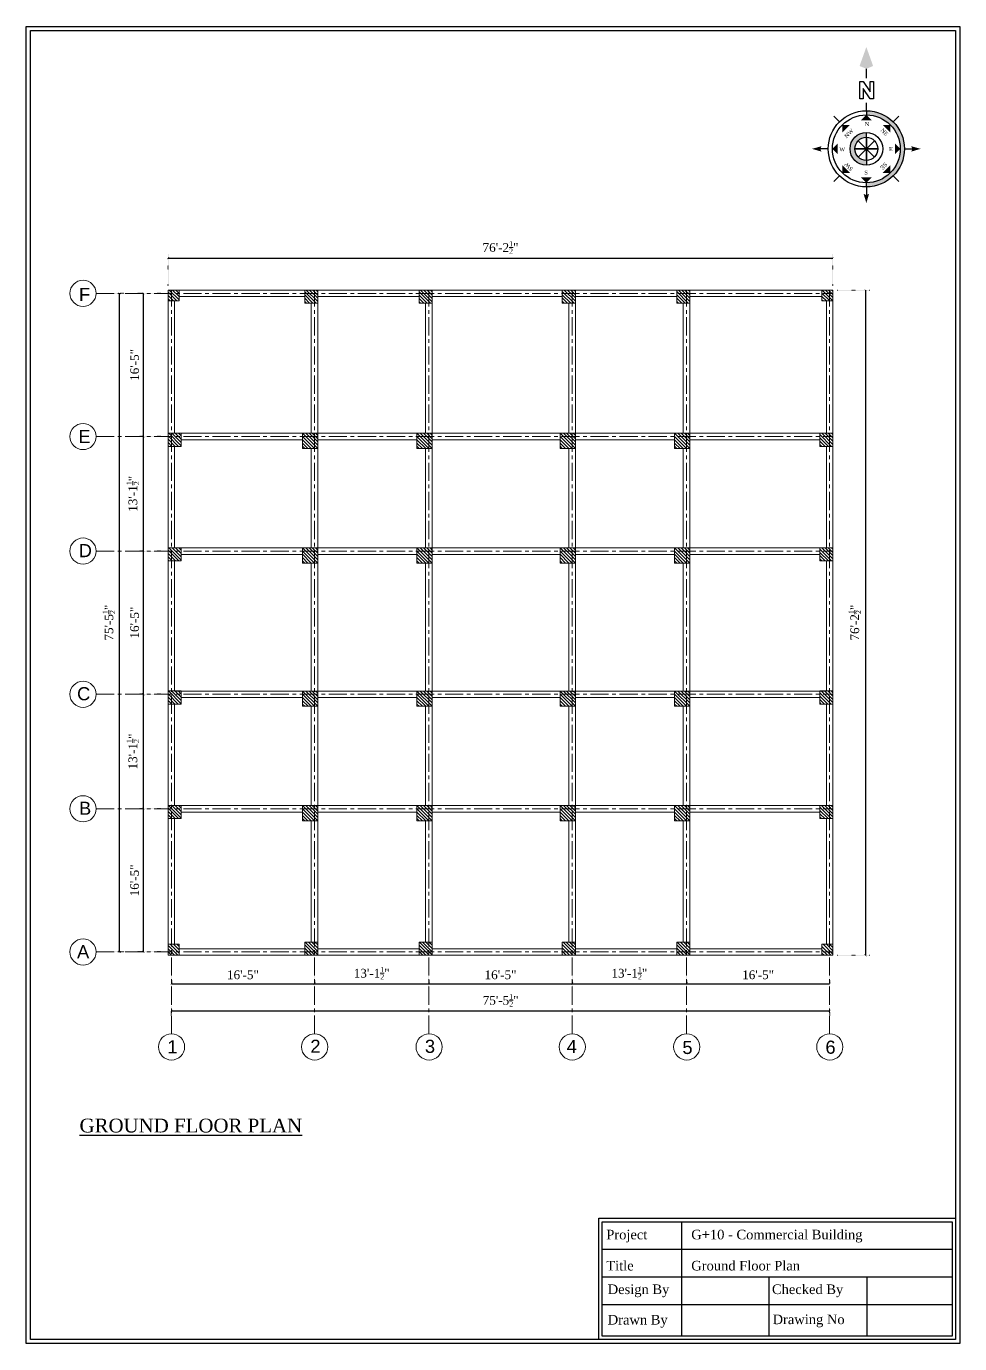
# Model space of a CAD drawing. Header units: feet. Extents: x 35006 to 48642, y 16494 to 18305.
# Drawn here: x 39662 to 40946, y 16494 to 18305 of the extents above; entities that cross this region are included whole.
import ezdxf
from ezdxf.enums import TextEntityAlignment as Align

# ---------------------------------------------------------------- set-up
doc = ezdxf.new("R2010")
doc.units = ezdxf.units.FT
doc.linetypes.add('CENTER', pattern=[2, 1.25, -0.25, 0.25, -0.25])
doc.linetypes.add('DOT2', pattern=[0.125, 0, -0.125])
for name, color, linetype in [('0_TEXT', 1, 'Continuous'), ('3', 3, 'Continuous'), ('DIM', 1, 'Continuous'), ('ST DIM', 11, 'Continuous'), ('ST TEX', 3, 'Continuous')]:
    doc.layers.add(name, color=color, linetype=linetype)
for name, color, linetype, lineweight in [('Column', 1, 'Continuous', 15), ('Hatch', 9, 'Continuous', 9), ('ST GRIDS', 6, 'CENTER', 9), ('Wall', 3, 'Continuous', 13)]:
    doc.layers.add(name, color=color, linetype=linetype, lineweight=lineweight)
doc.styles.add('RomanS', font='times.ttf')
doc.styles.get("Standard").update_dxf_attribs({"font": 'arial.ttf'})
doc.dimstyles.new('1-1', dxfattribs={"dimtxt": 9, "dimasz": 5, "dimexe": 6, "dimexo": 6, "dimgap": 3, "dimtad": 1, "dimdec": 1, "dimzin": 0, "dimdsep": 46, "dimlunit": 4, "dimtxsty": 'RomanS', "dimblk": 'ARCHTICK', "dimcen": 0.09, "dimclrd": 256, "dimclre": 256, "dimclrt": 3, "dimadec": 0, "dimazin": 0, "dimtfac": 0.6, "dimtdec": 1, "dimtix": 1, "dimtofl": 0, "dimtmove": 1, "dimatfit": 0, "dimfxl": 1, "dimtolj": 1, "dimtzin": 0, "dimarcsym": 0})
pattern_1 = [(315, (40.4056, 0), (2.24506403, 2.24506403), [])]
pattern_2 = [(315, (31.4056, 9), (2.24506403, 2.24506403), [])]
pattern_3 = [(315, (31.4056, 0), (2.24506403, 2.24506403), [])]

# ---------------------------------------------------------------- blocks, each defined once
blk = doc.blocks.new('_ArchTick')
at = {"color": 0, "const_width": 0.15}
blk.add_lwpolyline([(-0.5, -0.5), (0.5, 0.5)], dxfattribs=at)
blk = doc.blocks.new('*D1')
at = {"layer": 'Defpoints', "color": 0, "ltscale": 10, "transparency": 16777216}
for p in [(39823.2, 17938.2), (39862.4, 17938.2), (39862.4, 17741.4)]:
    blk.add_point(p, dxfattribs=at)
at = {"layer": 'ST DIM', "linetype": 'DOT2', "lineweight": -2, "ltscale": 10, "transparency": 16777216}
for p, q in [((39856.4, 17938.2), (39817.2, 17938.2)), ((39856.4, 17741.4), (39817.2, 17741.4))]:
    blk.add_line(p, q, dxfattribs=at)
at = {"layer": 'ST DIM', "lineweight": -2, "ltscale": 10, "transparency": 16777216}
blk.add_line((39823.2, 17741.4), (39823.2, 17938.2), dxfattribs=at)
at = {"layer": 'ST DIM', "lineweight": -2, "ltscale": 10, "transparency": 16777216, "xscale": 3, "yscale": 3, "zscale": 3}
for p, rotation in [((39823.2, 17938.2), 90), ((39823.2, 17741.4), 270)]:
    blk.add_blockref('_ArchTick', p, dxfattribs=dict(at, rotation=rotation))
at = {"layer": 'ST DIM', "color": 3, "lineweight": 13, "ltscale": 10, "transparency": 16777216, "insert": (39811.1, 17839.8), "char_height": 12, "attachment_point": 5, "rotation": 90, "style": 'RomanS'}
blk.add_mtext('\\A1;16\'-5"', dxfattribs=at)
blk = doc.blocks.new('*D3')
at = {"layer": 'Defpoints', "color": 0, "ltscale": 10, "transparency": 16777216}
for p in [(39823.2, 17741.4), (39862.4, 17741.4), (39862.4, 17583.9)]:
    blk.add_point(p, dxfattribs=at)
at = {"layer": 'ST DIM', "linetype": 'DOT2', "lineweight": -2, "ltscale": 10, "transparency": 16777216}
for p, q in [((39856.4, 17741.4), (39817.2, 17741.4)), ((39856.4, 17583.9), (39817.2, 17583.9))]:
    blk.add_line(p, q, dxfattribs=at)
at = {"layer": 'ST DIM', "lineweight": -2, "ltscale": 10, "transparency": 16777216}
blk.add_line((39823.2, 17583.9), (39823.2, 17741.4), dxfattribs=at)
at = {"layer": 'ST DIM', "lineweight": -2, "ltscale": 10, "transparency": 16777216, "xscale": 3, "yscale": 3, "zscale": 3}
for p, rotation in [((39823.2, 17741.4), 90), ((39823.2, 17583.9), 270)]:
    blk.add_blockref('_ArchTick', p, dxfattribs=dict(at, rotation=rotation))
at = {"layer": 'ST DIM', "color": 3, "lineweight": 13, "ltscale": 10, "transparency": 16777216, "insert": (39808.7, 17662.6), "char_height": 12, "attachment_point": 5, "rotation": 90, "style": 'RomanS'}
blk.add_mtext('\\A1;13\'-1{\\H0.6x;\\S1/2;}"', dxfattribs=at)
blk = doc.blocks.new('*D4')
at = {"layer": 'Defpoints', "color": 0, "ltscale": 10, "transparency": 16777216}
for p in [(39823.2, 17583.9), (39862.4, 17583.9), (39862.4, 17387)]:
    blk.add_point(p, dxfattribs=at)
at = {"layer": 'ST DIM', "linetype": 'DOT2', "lineweight": -2, "ltscale": 10, "transparency": 16777216}
for p, q in [((39856.4, 17583.9), (39817.2, 17583.9)), ((39856.4, 17387), (39817.2, 17387))]:
    blk.add_line(p, q, dxfattribs=at)
at = {"layer": 'ST DIM', "lineweight": -2, "ltscale": 10, "transparency": 16777216}
blk.add_line((39823.2, 17387), (39823.2, 17583.9), dxfattribs=at)
at = {"layer": 'ST DIM', "lineweight": -2, "ltscale": 10, "transparency": 16777216, "xscale": 3, "yscale": 3, "zscale": 3}
for p, rotation in [((39823.2, 17583.9), 90), ((39823.2, 17387), 270)]:
    blk.add_blockref('_ArchTick', p, dxfattribs=dict(at, rotation=rotation))
at = {"layer": 'ST DIM', "color": 3, "lineweight": 13, "ltscale": 10, "transparency": 16777216, "insert": (39811.1, 17485.5), "char_height": 12, "attachment_point": 5, "rotation": 90, "style": 'RomanS'}
blk.add_mtext('\\A1;16\'-5"', dxfattribs=at)
blk = doc.blocks.new('*D5')
at = {"layer": 'Defpoints', "color": 0, "ltscale": 10, "transparency": 16777216}
for p in [(39823.2, 17387), (39862.4, 17387), (39862.4, 17229.6)]:
    blk.add_point(p, dxfattribs=at)
at = {"layer": 'ST DIM', "linetype": 'DOT2', "lineweight": -2, "ltscale": 10, "transparency": 16777216}
for p, q in [((39856.4, 17387), (39817.2, 17387)), ((39856.4, 17229.6), (39817.2, 17229.6))]:
    blk.add_line(p, q, dxfattribs=at)
at = {"layer": 'ST DIM', "lineweight": -2, "ltscale": 10, "transparency": 16777216}
blk.add_line((39823.2, 17229.6), (39823.2, 17387), dxfattribs=at)
at = {"layer": 'ST DIM', "lineweight": -2, "ltscale": 10, "transparency": 16777216, "xscale": 3, "yscale": 3, "zscale": 3}
for p, rotation in [((39823.2, 17387), 90), ((39823.2, 17229.6), 270)]:
    blk.add_blockref('_ArchTick', p, dxfattribs=dict(at, rotation=rotation))
at = {"layer": 'ST DIM', "color": 3, "lineweight": 13, "ltscale": 10, "transparency": 16777216, "insert": (39808.7, 17308.3), "char_height": 12, "attachment_point": 5, "rotation": 90, "style": 'RomanS'}
blk.add_mtext('\\A1;13\'-1{\\H0.6x;\\S1/2;}"', dxfattribs=at)
blk = doc.blocks.new('*D6')
at = {"layer": 'Defpoints', "color": 0, "ltscale": 10, "transparency": 16777216}
for p in [(39823.2, 17229.6), (39862.4, 17229.6), (39862.4, 17032.8)]:
    blk.add_point(p, dxfattribs=at)
at = {"layer": 'ST DIM', "linetype": 'DOT2', "lineweight": -2, "ltscale": 10, "transparency": 16777216}
for p, q in [((39856.4, 17229.6), (39817.2, 17229.6)), ((39856.4, 17032.8), (39817.2, 17032.8))]:
    blk.add_line(p, q, dxfattribs=at)
at = {"layer": 'ST DIM', "lineweight": -2, "ltscale": 10, "transparency": 16777216}
blk.add_line((39823.2, 17032.8), (39823.2, 17229.6), dxfattribs=at)
at = {"layer": 'ST DIM', "lineweight": -2, "ltscale": 10, "transparency": 16777216, "xscale": 3, "yscale": 3, "zscale": 3}
for p, rotation in [((39823.2, 17229.6), 90), ((39823.2, 17032.8), 270)]:
    blk.add_blockref('_ArchTick', p, dxfattribs=dict(at, rotation=rotation))
at = {"layer": 'ST DIM', "color": 3, "lineweight": 13, "ltscale": 10, "transparency": 16777216, "insert": (39811.1, 17131.2), "char_height": 12, "attachment_point": 5, "rotation": 90, "style": 'RomanS'}
blk.add_mtext('\\A1;16\'-5"', dxfattribs=at)
blk = doc.blocks.new('*D7')
at = {"layer": 'Defpoints', "color": 0, "ltscale": 10, "transparency": 16777216}
for p in [(39861.7, 17018.7), (40058.5, 17018.7), (40058.5, 16989.2)]:
    blk.add_point(p, dxfattribs=at)
at = {"layer": 'ST DIM', "linetype": 'DOT2', "lineweight": -2, "ltscale": 10, "transparency": 16777216}
for p, q in [((39861.7, 17012.7), (39861.7, 16983.2)), ((40058.5, 17012.7), (40058.5, 16983.2))]:
    blk.add_line(p, q, dxfattribs=at)
at = {"layer": 'ST DIM', "lineweight": -2, "ltscale": 10, "transparency": 16777216}
blk.add_line((39861.7, 16989.2), (40058.5, 16989.2), dxfattribs=at)
at = {"layer": 'ST DIM', "lineweight": -2, "ltscale": 10, "transparency": 16777216, "xscale": 3, "yscale": 3, "zscale": 3, "rotation": 180}
blk.add_blockref('_ArchTick', (39861.7, 16989.2), dxfattribs=at)
at = {"layer": 'ST DIM', "lineweight": -2, "ltscale": 10, "transparency": 16777216, "xscale": 3, "yscale": 3, "zscale": 3}
blk.add_blockref('_ArchTick', (40058.5, 16989.2), dxfattribs=at)
at = {"layer": 'ST DIM', "color": 3, "lineweight": 13, "ltscale": 10, "transparency": 16777216, "insert": (39960.1, 17001.3), "char_height": 12, "attachment_point": 5, "style": 'RomanS'}
blk.add_mtext('\\A1;16\'-5"', dxfattribs=at)
blk = doc.blocks.new('*D8')
at = {"layer": 'Defpoints', "color": 0, "ltscale": 10, "transparency": 16777216}
for p in [(40058.5, 17018.7), (40215.9, 17018.7), (40215.9, 16989.2)]:
    blk.add_point(p, dxfattribs=at)
at = {"layer": 'ST DIM', "linetype": 'DOT2', "lineweight": -2, "ltscale": 10, "transparency": 16777216}
for p, q in [((40058.5, 17012.7), (40058.5, 16983.2)), ((40215.9, 17012.7), (40215.9, 16983.2))]:
    blk.add_line(p, q, dxfattribs=at)
at = {"layer": 'ST DIM', "lineweight": -2, "ltscale": 10, "transparency": 16777216}
blk.add_line((40058.5, 16989.2), (40215.9, 16989.2), dxfattribs=at)
at = {"layer": 'ST DIM', "lineweight": -2, "ltscale": 10, "transparency": 16777216, "xscale": 3, "yscale": 3, "zscale": 3, "rotation": 180}
blk.add_blockref('_ArchTick', (40058.5, 16989.2), dxfattribs=at)
at = {"layer": 'ST DIM', "lineweight": -2, "ltscale": 10, "transparency": 16777216, "xscale": 3, "yscale": 3, "zscale": 3}
blk.add_blockref('_ArchTick', (40215.9, 16989.2), dxfattribs=at)
at = {"layer": 'ST DIM', "color": 3, "lineweight": 13, "ltscale": 10, "transparency": 16777216, "insert": (40137.2, 17003.6), "char_height": 12, "attachment_point": 5, "style": 'RomanS'}
blk.add_mtext('\\A1;13\'-1{\\H0.6x;\\S1/2;}"', dxfattribs=at)
blk = doc.blocks.new('*D9')
at = {"layer": 'Defpoints', "color": 0, "ltscale": 10, "transparency": 16777216}
for p in [(40215.9, 17018.7), (40412.9, 17018.7), (40412.9, 16989.2)]:
    blk.add_point(p, dxfattribs=at)
at = {"layer": 'ST DIM', "linetype": 'DOT2', "lineweight": -2, "ltscale": 10, "transparency": 16777216}
for p, q in [((40215.9, 17012.7), (40215.9, 16983.2)), ((40412.9, 17012.7), (40412.9, 16983.2))]:
    blk.add_line(p, q, dxfattribs=at)
at = {"layer": 'ST DIM', "lineweight": -2, "ltscale": 10, "transparency": 16777216}
blk.add_line((40215.9, 16989.2), (40412.9, 16989.2), dxfattribs=at)
at = {"layer": 'ST DIM', "lineweight": -2, "ltscale": 10, "transparency": 16777216, "xscale": 3, "yscale": 3, "zscale": 3, "rotation": 180}
blk.add_blockref('_ArchTick', (40215.9, 16989.2), dxfattribs=at)
at = {"layer": 'ST DIM', "lineweight": -2, "ltscale": 10, "transparency": 16777216, "xscale": 3, "yscale": 3, "zscale": 3}
blk.add_blockref('_ArchTick', (40412.9, 16989.2), dxfattribs=at)
at = {"layer": 'ST DIM', "color": 3, "lineweight": 13, "ltscale": 10, "transparency": 16777216, "insert": (40314.4, 17001.3), "char_height": 12, "attachment_point": 5, "style": 'RomanS'}
blk.add_mtext('\\A1;16\'-5"', dxfattribs=at)
blk = doc.blocks.new('*D10')
at = {"layer": 'Defpoints', "color": 0, "ltscale": 10, "transparency": 16777216}
for p in [(40412.9, 17018.7), (40570.3, 17018.7), (40570.3, 16989.2)]:
    blk.add_point(p, dxfattribs=at)
at = {"layer": 'ST DIM', "linetype": 'DOT2', "lineweight": -2, "ltscale": 10, "transparency": 16777216}
for p, q in [((40412.9, 17012.7), (40412.9, 16983.2)), ((40570.3, 17012.7), (40570.3, 16983.2))]:
    blk.add_line(p, q, dxfattribs=at)
at = {"layer": 'ST DIM', "lineweight": -2, "ltscale": 10, "transparency": 16777216}
blk.add_line((40412.9, 16989.2), (40570.3, 16989.2), dxfattribs=at)
at = {"layer": 'ST DIM', "lineweight": -2, "ltscale": 10, "transparency": 16777216, "xscale": 3, "yscale": 3, "zscale": 3, "rotation": 180}
blk.add_blockref('_ArchTick', (40412.9, 16989.2), dxfattribs=at)
at = {"layer": 'ST DIM', "lineweight": -2, "ltscale": 10, "transparency": 16777216, "xscale": 3, "yscale": 3, "zscale": 3}
blk.add_blockref('_ArchTick', (40570.3, 16989.2), dxfattribs=at)
at = {"layer": 'ST DIM', "color": 3, "lineweight": 13, "ltscale": 10, "transparency": 16777216, "insert": (40491.6, 17003.6), "char_height": 12, "attachment_point": 5, "style": 'RomanS'}
blk.add_mtext('\\A1;13\'-1{\\H0.6x;\\S1/2;}"', dxfattribs=at)
blk = doc.blocks.new('*D11')
at = {"layer": 'Defpoints', "color": 0, "ltscale": 10, "transparency": 16777216}
for p in [(40570.3, 17018.7), (40767.1, 17018.7), (40767.1, 16989.2)]:
    blk.add_point(p, dxfattribs=at)
at = {"layer": 'ST DIM', "linetype": 'DOT2', "lineweight": -2, "ltscale": 10, "transparency": 16777216}
for p, q in [((40570.3, 17012.7), (40570.3, 16983.2)), ((40767.1, 17012.7), (40767.1, 16983.2))]:
    blk.add_line(p, q, dxfattribs=at)
at = {"layer": 'ST DIM', "lineweight": -2, "ltscale": 10, "transparency": 16777216}
blk.add_line((40570.3, 16989.2), (40767.1, 16989.2), dxfattribs=at)
at = {"layer": 'ST DIM', "lineweight": -2, "ltscale": 10, "transparency": 16777216, "xscale": 3, "yscale": 3, "zscale": 3, "rotation": 180}
blk.add_blockref('_ArchTick', (40570.3, 16989.2), dxfattribs=at)
at = {"layer": 'ST DIM', "lineweight": -2, "ltscale": 10, "transparency": 16777216, "xscale": 3, "yscale": 3, "zscale": 3}
blk.add_blockref('_ArchTick', (40767.1, 16989.2), dxfattribs=at)
at = {"layer": 'ST DIM', "color": 3, "lineweight": 13, "ltscale": 10, "transparency": 16777216, "insert": (40668.7, 17001.3), "char_height": 12, "attachment_point": 5, "style": 'RomanS'}
blk.add_mtext('\\A1;16\'-5"', dxfattribs=at)
blk = doc.blocks.new('*D14')
at = {"layer": 'Defpoints', "color": 0, "ltscale": 10, "transparency": 16777216}
for p in [(40771.6, 17986.7), (39857.2, 17942.7), (40771.6, 17942.7)]:
    blk.add_point(p, dxfattribs=at)
at = {"layer": 'ST DIM', "linetype": 'DOT2', "lineweight": -2, "ltscale": 10, "transparency": 16777216}
for p, q in [((39857.2, 17948.7), (39857.2, 17992.7)), ((40771.6, 17948.7), (40771.6, 17992.7))]:
    blk.add_line(p, q, dxfattribs=at)
at = {"layer": 'ST DIM', "lineweight": -2, "ltscale": 10, "transparency": 16777216}
blk.add_line((39857.2, 17986.7), (40771.6, 17986.7), dxfattribs=at)
at = {"layer": 'ST DIM', "lineweight": -2, "ltscale": 10, "transparency": 16777216, "xscale": 3, "yscale": 3, "zscale": 3, "rotation": 180}
blk.add_blockref('_ArchTick', (39857.2, 17986.7), dxfattribs=at)
at = {"layer": 'ST DIM', "lineweight": -2, "ltscale": 10, "transparency": 16777216, "xscale": 3, "yscale": 3, "zscale": 3}
blk.add_blockref('_ArchTick', (40771.6, 17986.7), dxfattribs=at)
at = {"layer": 'ST DIM', "color": 3, "lineweight": 13, "ltscale": 10, "transparency": 16777216, "insert": (40314.4, 18001.2), "char_height": 12, "attachment_point": 5, "style": 'RomanS'}
blk.add_mtext('\\A1;76\'-2{\\H0.6x;\\S1/2;}"', dxfattribs=at)
blk = doc.blocks.new('*D15')
at = {"layer": 'Defpoints', "color": 0, "ltscale": 10, "transparency": 16777216}
for p in [(40771.6, 17942.7), (40771.6, 17028.3), (40816.2, 17028.3)]:
    blk.add_point(p, dxfattribs=at)
at = {"layer": 'ST DIM', "linetype": 'DOT2', "lineweight": -2, "ltscale": 10, "transparency": 16777216}
for p, q in [((40777.6, 17942.7), (40822.2, 17942.7)), ((40777.6, 17028.3), (40822.2, 17028.3))]:
    blk.add_line(p, q, dxfattribs=at)
at = {"layer": 'ST DIM', "lineweight": -2, "ltscale": 10, "transparency": 16777216}
blk.add_line((40816.2, 17942.7), (40816.2, 17028.3), dxfattribs=at)
at = {"layer": 'ST DIM', "lineweight": -2, "ltscale": 10, "transparency": 16777216, "xscale": 3, "yscale": 3, "zscale": 3}
for p, rotation in [((40816.2, 17942.7), 90), ((40816.2, 17028.3), 270)]:
    blk.add_blockref('_ArchTick', p, dxfattribs=dict(at, rotation=rotation))
at = {"layer": 'ST DIM', "color": 3, "lineweight": 13, "ltscale": 10, "transparency": 16777216, "insert": (40801.7, 17485.5), "char_height": 12, "attachment_point": 5, "rotation": 90, "style": 'RomanS'}
blk.add_mtext('\\A1;76\'-2{\\H0.6x;\\S1/2;}"', dxfattribs=at)
blk = doc.blocks.new('*D17')
at = {"layer": 'Defpoints', "color": 0, "ltscale": 10, "transparency": 16777216}
for p in [(40767.3, 16951.8), (39861.9, 16920.3), (40767.3, 16920.3)]:
    blk.add_point(p, dxfattribs=at)
at = {"layer": 'ST DIM', "linetype": 'DOT2', "lineweight": -2, "ltscale": 10, "transparency": 16777216}
for p, q in [((39861.9, 16926.3), (39861.9, 16957.8)), ((40767.3, 16926.3), (40767.3, 16957.8))]:
    blk.add_line(p, q, dxfattribs=at)
at = {"layer": 'ST DIM', "lineweight": -2, "ltscale": 10, "transparency": 16777216}
blk.add_line((39861.9, 16951.8), (40767.3, 16951.8), dxfattribs=at)
at = {"layer": 'ST DIM', "lineweight": -2, "ltscale": 10, "transparency": 16777216, "xscale": 3, "yscale": 3, "zscale": 3, "rotation": 180}
blk.add_blockref('_ArchTick', (39861.9, 16951.8), dxfattribs=at)
at = {"layer": 'ST DIM', "lineweight": -2, "ltscale": 10, "transparency": 16777216, "xscale": 3, "yscale": 3, "zscale": 3}
blk.add_blockref('_ArchTick', (40767.3, 16951.8), dxfattribs=at)
at = {"layer": 'ST DIM', "color": 3, "lineweight": 13, "ltscale": 10, "transparency": 16777216, "insert": (40314.6, 16966.3), "char_height": 12, "attachment_point": 5, "style": 'RomanS'}
blk.add_mtext('\\A1;75\'-5{\\H0.6x;\\S1/2;}"', dxfattribs=at)
blk = doc.blocks.new('*D18')
at = {"layer": 'Defpoints', "color": 0, "ltscale": 10, "transparency": 16777216}
for p in [(39790.2, 17938.2), (39823.2, 17938.2), (39823.2, 17032.8)]:
    blk.add_point(p, dxfattribs=at)
at = {"layer": 'ST DIM', "linetype": 'DOT2', "lineweight": -2, "ltscale": 10, "transparency": 16777216}
for p, q in [((39817.2, 17938.2), (39784.2, 17938.2)), ((39817.2, 17032.8), (39784.2, 17032.8))]:
    blk.add_line(p, q, dxfattribs=at)
at = {"layer": 'ST DIM', "lineweight": -2, "ltscale": 10, "transparency": 16777216}
blk.add_line((39790.2, 17032.8), (39790.2, 17938.2), dxfattribs=at)
at = {"layer": 'ST DIM', "lineweight": -2, "ltscale": 10, "transparency": 16777216, "xscale": 3, "yscale": 3, "zscale": 3}
for p, rotation in [((39790.2, 17938.2), 90), ((39790.2, 17032.8), 270)]:
    blk.add_blockref('_ArchTick', p, dxfattribs=dict(at, rotation=rotation))
at = {"layer": 'ST DIM', "color": 3, "lineweight": 13, "ltscale": 10, "transparency": 16777216, "insert": (39775.7, 17485.5), "char_height": 12, "attachment_point": 5, "rotation": 90, "style": 'RomanS'}
blk.add_mtext('\\A1;75\'-5{\\H0.6x;\\S1/2;}"', dxfattribs=at)
blk = doc.blocks.new('upnorth')
at = {"linetype": 'ByBlock', "lineweight": -2}
h = blk.add_hatch(color=0, dxfattribs=at)
h.paths.add_polyline_path([(-8405.4, -28927), (-8405.4, -28930.4, 1), (-8405.4, -28869.7), (-8405.4, -28873, -1)])
h.paths.add_polyline_path([(-8405.4, -28890.9), (-8405.4, -28887.1, 1), (-8405.4, -28913), (-8405.4, -28909.2, -1)])
at = {"color": 0, "linetype": 'ByBlock', "lineweight": -2}
for p, q in [((-8405.4, -28843.8), (-8405.4, -28836.3)), ((-8405.4, -28869.7), (-8405.4, -28863.3)), ((-8405.4, -28869.7), (-8405.4, -28873)), ((-8426.8, -28878.6), (-8431.4, -28874.1)), ((-8384, -28878.6), (-8379.4, -28874.1)), ((-8405.4, -28890.9), (-8405.4, -28887.1)), ((-8405.4, -28909.2), (-8405.4, -28890.9)), ((-8405.4, -28890.9), (-8405.4, -28909.2)), ((-8435.7, -28900), (-8442.1, -28900)), ((-8414.6, -28900), (-8396.2, -28900)), ((-8396.2, -28900), (-8414.6, -28900)), ((-8411.9, -28906.5), (-8398.9, -28893.5)), ((-8398.9, -28906.5), (-8411.9, -28893.5)), ((-8398.9, -28893.5), (-8411.9, -28906.5)), ((-8411.9, -28893.5), (-8398.9, -28906.5)), ((-8375.1, -28900), (-8368.7, -28900)), ((-8405.4, -28909.2), (-8405.4, -28913)), ((-8426.8, -28921.5), (-8431.4, -28926)), ((-8384, -28921.5), (-8379.4, -28926)), ((-8405.4, -28930.4), (-8405.4, -28927)), ((-8405.4, -28930.4), (-8405.4, -28936.8))]:
    blk.add_line(p, q, dxfattribs=at)
blk.add_lwpolyline([(-8410.5, -28860.1), (-8410.5, -28846.5), (-8407.8, -28846.5), (-8402.3, -28854.7), (-8402.3, -28846.5), (-8399.6, -28846.5), (-8399.6, -28860.1), (-8402.3, -28860.1), (-8407.8, -28852), (-8407.8, -28860.1)], close=True, dxfattribs=at)
for radius in [30.3, 27, 13, 9.17]:
    blk.add_circle((-8405.4, -28900), radius, dxfattribs=at)
for points in [[(-8405.4, -28819), (-8410.8, -28834.1), (-8405.4, -28836.3)], [(-8405.4, -28836.3), (-8400, -28834.1), (-8405.4, -28819)], [(-8424.5, -28880.9), (-8418.4, -28880.9), (-8424.5, -28887)], [(-8405.4, -28873), (-8401.1, -28877.3), (-8409.7, -28877.3)], [(-8386.3, -28880.9), (-8386.3, -28887), (-8392.4, -28880.9)], [(-8448.6, -28900), (-8441.1, -28897.9), (-8442.1, -28900)], [(-8441.1, -28902.2), (-8442.1, -28900), (-8448.6, -28900)], [(-8432.4, -28900), (-8428.1, -28895.7), (-8428.1, -28904.4)], [(-8378.4, -28900), (-8382.7, -28904.4), (-8382.7, -28895.7)], [(-8369.7, -28897.9), (-8368.7, -28900), (-8362.2, -28900)], [(-8362.2, -28900), (-8369.7, -28902.2), (-8368.7, -28900)], [(-8424.5, -28919.1), (-8424.5, -28913), (-8418.4, -28919.1)], [(-8386.3, -28919.1), (-8392.4, -28919.1), (-8386.3, -28913)], [(-8405.4, -28927), (-8409.7, -28922.7), (-8401.1, -28922.7)], [(-8405.4, -28943.2), (-8407.6, -28935.7), (-8405.4, -28936.8)], [(-8403.2, -28935.7), (-8405.4, -28936.8), (-8405.4, -28943.2)]]:
    blk.add_solid(points, dxfattribs=at)
at = {"color": 0, "linetype": 'ByBlock', "lineweight": -2, "style": 'RomanS'}
for s, p in [('N', (-8404.9, -28881.9)), ('W', (-8424.6, -28902)), ('E', (-8385.9, -28901.8)), ('S', (-8405.6, -28920.5))]:
    blk.add_text(s, height=3.24, dxfattribs=at).set_placement(p, align=Align.CENTER)
for s, rotation, p in [('NW', 45, (-8418.1, -28888.8)), ('NE', 315, (-8392.1, -28887.8)), ('SW', 135, (-8418.2, -28913.1)), ('SE', 225, (-8392.7, -28912.6))]:
    blk.add_text(s, height=3.24, rotation=rotation, dxfattribs=at).set_placement(p, align=Align.CENTER)

msp = doc.modelspace()

# ---------------------------------------------------------------- hatches: boundary and pattern name
at = {"layer": 'Hatch', "lineweight": 9, "transparency": 33554505}
h = msp.add_hatch(dxfattribs=at)
h.set_pattern_fill('ANSI31', color=253, angle=-90)
h.set_pattern_definition(pattern_1)
h.paths.add_polyline_path([(39872.19, 17942.71), (39857.19, 17942.71), (39857.19, 17927.71), (39872.19, 17927.71)])
h = msp.add_hatch(dxfattribs=at)
h.set_pattern_fill('ANSI31', color=253, angle=-90)
h.set_pattern_definition(pattern_3)
h.paths.add_polyline_path([(40045.04, 17942.71), (40045.04, 17924.71), (40063.04, 17924.71), (40063.04, 17942.71)])
h = msp.add_hatch(dxfattribs=at)
h.set_pattern_fill('ANSI31', color=253, angle=-90)
h.set_pattern_definition(pattern_3)
h.paths.add_polyline_path([(40202.43, 17942.71), (40202.43, 17924.71), (40220.43, 17924.71), (40220.43, 17942.71)])
h = msp.add_hatch(dxfattribs=at)
h.set_pattern_fill('ANSI31', color=253, angle=-90)
h.set_pattern_definition(pattern_3)
h.paths.add_polyline_path([(40399.35, 17942.71), (40399.35, 17924.71), (40417.35, 17924.71), (40417.35, 17942.71)])
h = msp.add_hatch(dxfattribs=at)
h.set_pattern_fill('ANSI31', color=253, angle=-90)
h.set_pattern_definition(pattern_3)
h.paths.add_polyline_path([(40556.79, 17942.71), (40556.79, 17924.71), (40574.79, 17924.71), (40574.79, 17942.71)])
h = msp.add_hatch(dxfattribs=at)
h.set_pattern_fill('ANSI31', color=253, angle=-90)
h.set_pattern_definition(pattern_3)
h.paths.add_polyline_path([(40756.59, 17927.71), (40771.59, 17927.71), (40771.59, 17942.71), (40756.59, 17942.71)])
h = msp.add_hatch(dxfattribs=at)
h.set_pattern_fill('ANSI31', color=253, angle=-90)
h.set_pattern_definition(pattern_1)
h.paths.add_polyline_path([(39857.19, 17745.86), (39857.19, 17727.86), (39875.19, 17727.86), (39875.19, 17745.86)])
h = msp.add_hatch(dxfattribs=at)
h.set_pattern_fill('ANSI31', color=253, angle=-90)
h.set_pattern_definition(pattern_3)
h.paths.add_polyline_path([(40063.04, 17745.86), (40042.04, 17745.86), (40042.04, 17724.86), (40063.04, 17724.86)])
h = msp.add_hatch(dxfattribs=at)
h.set_pattern_fill('ANSI31', color=253, angle=-90)
h.set_pattern_definition([(315, (188.7976, -4e-12), (2.24506403, 2.24506403), [])])
h.paths.add_polyline_path([(40220.43, 17745.86), (40199.43, 17745.86), (40199.43, 17724.86), (40220.43, 17724.86)])
h = msp.add_hatch(dxfattribs=at)
h.set_pattern_fill('ANSI31', color=253, angle=-90)
h.set_pattern_definition([(315, (385.7176, 0), (2.24506403, 2.24506403), [])])
h.paths.add_polyline_path([(40417.35, 17745.86), (40396.35, 17745.86), (40396.35, 17724.86), (40417.35, 17724.86)])
h = msp.add_hatch(dxfattribs=at)
h.set_pattern_fill('ANSI31', color=253, angle=-90)
h.set_pattern_definition([(315, (543.1576, 0), (2.24506403, 2.24506403), [])])
h.paths.add_polyline_path([(40574.79, 17745.86), (40553.79, 17745.86), (40553.79, 17724.86), (40574.79, 17724.86)])
h = msp.add_hatch(dxfattribs=at)
h.set_pattern_fill('ANSI31', color=253, angle=-90)
h.set_pattern_definition([(315, (31.4056, 157.4784), (2.24506403, 2.24506403), [])])
h.paths.add_polyline_path([(40753.59, 17745.86), (40753.59, 17727.86), (40771.59, 17727.86), (40771.59, 17745.86)])
h = msp.add_hatch(dxfattribs=at)
h.set_pattern_fill('ANSI31', color=253, angle=-90)
h.set_pattern_definition(pattern_1)
h.paths.add_polyline_path([(39857.19, 17588.38), (39857.19, 17570.38), (39875.19, 17570.38), (39875.19, 17588.38)])
h = msp.add_hatch(dxfattribs=at)
h.set_pattern_fill('ANSI31', color=253, angle=-90)
h.set_pattern_definition([(315, (31.4056, -157.4784), (2.24506403, 2.24506403), [])])
h.paths.add_polyline_path([(40063.04, 17588.38), (40042.04, 17588.38), (40042.04, 17567.38), (40063.04, 17567.38)])
h = msp.add_hatch(dxfattribs=at)
h.set_pattern_fill('ANSI31', color=253, angle=-90)
h.set_pattern_definition([(315, (188.7976, -157.4784), (2.24506403, 2.24506403), [])])
h.paths.add_polyline_path([(40220.43, 17588.38), (40199.43, 17588.38), (40199.43, 17567.38), (40220.43, 17567.38)])
h = msp.add_hatch(dxfattribs=at)
h.set_pattern_fill('ANSI31', color=253, angle=-90)
h.set_pattern_definition([(315, (385.7176, -157.4784), (2.24506403, 2.24506403), [])])
h.paths.add_polyline_path([(40417.35, 17588.38), (40396.35, 17588.38), (40396.35, 17567.38), (40417.35, 17567.38)])
h = msp.add_hatch(dxfattribs=at)
h.set_pattern_fill('ANSI31', color=253, angle=-90)
h.set_pattern_definition([(315, (543.1576, -157.4784), (2.24506403, 2.24506403), [])])
h.paths.add_polyline_path([(40574.79, 17588.38), (40553.79, 17588.38), (40553.79, 17567.38), (40574.79, 17567.38)])
h = msp.add_hatch(dxfattribs=at)
h.set_pattern_fill('ANSI31', color=253, angle=-90)
h.set_pattern_definition(pattern_3)
h.paths.add_polyline_path([(40753.59, 17588.38), (40753.59, 17570.38), (40771.59, 17570.38), (40771.59, 17588.38)])
h = msp.add_hatch(dxfattribs=at)
h.set_pattern_fill('ANSI31', color=253, angle=-90)
h.set_pattern_definition(pattern_1)
h.paths.add_polyline_path([(39857.19, 17391.55), (39857.19, 17373.55), (39875.19, 17373.55), (39875.19, 17391.55)])
h = msp.add_hatch(dxfattribs=at)
h.set_pattern_fill('ANSI31', color=253, angle=-90)
h.set_pattern_definition([(315, (31.4056, -354.3264), (2.24506403, 2.24506403), [])])
h.paths.add_polyline_path([(40063.04, 17391.53), (40042.04, 17391.53), (40042.04, 17370.53), (40063.04, 17370.53)])
h = msp.add_hatch(dxfattribs=at)
h.set_pattern_fill('ANSI31', color=253, angle=-90)
h.set_pattern_definition([(315, (188.7976, -354.3264), (2.24506403, 2.24506403), [])])
h.paths.add_polyline_path([(40220.43, 17391.53), (40199.43, 17391.53), (40199.43, 17370.53), (40220.43, 17370.53)])
h = msp.add_hatch(dxfattribs=at)
h.set_pattern_fill('ANSI31', color=253, angle=-90)
h.set_pattern_definition([(315, (385.7176, -354.3264), (2.24506403, 2.24506403), [])])
h.paths.add_polyline_path([(40417.35, 17391.53), (40396.35, 17391.53), (40396.35, 17370.53), (40417.35, 17370.53)])
h = msp.add_hatch(dxfattribs=at)
h.set_pattern_fill('ANSI31', color=253, angle=-90)
h.set_pattern_definition([(315, (543.1576, -354.3264), (2.24506403, 2.24506403), [])])
h.paths.add_polyline_path([(40574.79, 17391.53), (40553.79, 17391.53), (40553.79, 17370.53), (40574.79, 17370.53)])
h = msp.add_hatch(dxfattribs=at)
h.set_pattern_fill('ANSI31', color=253, angle=-90)
h.set_pattern_definition(pattern_3)
h.paths.add_polyline_path([(40753.59, 17391.55), (40753.59, 17373.55), (40771.59, 17373.55), (40771.59, 17391.55)])
h = msp.add_hatch(dxfattribs=at)
h.set_pattern_fill('ANSI31', color=253, angle=-90)
h.set_pattern_definition(pattern_1)
h.paths.add_polyline_path([(39857.19, 17234.11), (39857.19, 17216.11), (39875.19, 17216.11), (39875.19, 17234.11)])
h = msp.add_hatch(dxfattribs=at)
h.set_pattern_fill('ANSI31', color=253, angle=-90)
h.set_pattern_definition([(315, (31.4056, -511.8048), (2.24506403, 2.24506403), [])])
h.paths.add_polyline_path([(40063.04, 17234.06), (40042.04, 17234.06), (40042.04, 17213.06), (40063.04, 17213.06)])
h = msp.add_hatch(dxfattribs=at)
h.set_pattern_fill('ANSI31', color=253, angle=-90)
h.set_pattern_definition([(315, (188.7976, -511.8048), (2.24506403, 2.24506403), [])])
h.paths.add_polyline_path([(40220.43, 17234.06), (40199.43, 17234.06), (40199.43, 17213.06), (40220.43, 17213.06)])
h = msp.add_hatch(dxfattribs=at)
h.set_pattern_fill('ANSI31', color=253, angle=-90)
h.set_pattern_definition([(315, (385.7176, -511.8048), (2.24506403, 2.24506403), [])])
h.paths.add_polyline_path([(40417.35, 17234.06), (40396.35, 17234.06), (40396.35, 17213.06), (40417.35, 17213.06)])
h = msp.add_hatch(dxfattribs=at)
h.set_pattern_fill('ANSI31', color=253, angle=-90)
h.set_pattern_definition([(315, (543.1576, -511.8048), (2.24506403, 2.24506403), [])])
h.paths.add_polyline_path([(40574.79, 17234.06), (40553.79, 17234.06), (40553.79, 17213.06), (40574.79, 17213.06)])
h = msp.add_hatch(dxfattribs=at)
h.set_pattern_fill('ANSI31', color=253, angle=-90)
h.set_pattern_definition([(315, (31.4056, -0.0528), (2.24506403, 2.24506403), [])])
h.paths.add_polyline_path([(40753.59, 17234.06), (40753.59, 17216.06), (40771.59, 17216.06), (40771.59, 17234.06)])
h = msp.add_hatch(dxfattribs=at)
h.set_pattern_fill('ANSI31', color=253, angle=-90)
h.set_pattern_definition([(315, (40.4056, 9), (2.24506403, 2.24506403), [])])
h.paths.add_polyline_path([(39857.19, 17043.31), (39857.19, 17028.31), (39872.19, 17028.31), (39872.19, 17043.31)])
h = msp.add_hatch(dxfattribs=at)
h.set_pattern_fill('ANSI31', color=253, angle=-90)
h.set_pattern_definition(pattern_2)
h.paths.add_polyline_path([(40063.04, 17028.31), (40063.04, 17046.31), (40045.04, 17046.31), (40045.04, 17028.31)])
h = msp.add_hatch(dxfattribs=at)
h.set_pattern_fill('ANSI31', color=253, angle=-90)
h.set_pattern_definition(pattern_2)
h.paths.add_polyline_path([(40220.43, 17028.31), (40220.43, 17046.31), (40202.43, 17046.31), (40202.43, 17028.31)])
h = msp.add_hatch(dxfattribs=at)
h.set_pattern_fill('ANSI31', color=253, angle=-90)
h.set_pattern_definition(pattern_2)
h.paths.add_polyline_path([(40417.35, 17028.31), (40417.35, 17046.31), (40399.35, 17046.31), (40399.35, 17028.31)])
h = msp.add_hatch(dxfattribs=at)
h.set_pattern_fill('ANSI31', color=253, angle=-90)
h.set_pattern_definition(pattern_2)
h.paths.add_polyline_path([(40574.79, 17028.31), (40574.79, 17046.31), (40556.79, 17046.31), (40556.79, 17028.31)])
h = msp.add_hatch(dxfattribs=at)
h.set_pattern_fill('ANSI31', color=253, angle=-90)
h.set_pattern_definition(pattern_2)
h.paths.add_polyline_path([(40756.59, 17043.31), (40756.59, 17028.31), (40771.59, 17028.31), (40771.59, 17043.31)])

# ---------------------------------------------------------------- linework, layer by layer
for points in [[(40945.96, 16494.33), (39662.17, 16494.33), (39662.17, 18305.25), (40945.96, 18305.25)], [(40940.26, 16500.03), (39667.87, 16500.03), (39667.87, 18299.55), (40940.26, 18299.55)]]:
    msp.add_lwpolyline(points, close=True)
at = {"layer": 'Column', "lineweight": 18}
for points in [[(39857.19, 17942.71), (39872.19, 17942.71), (39872.19, 17927.71), (39857.19, 17927.71)], [(40045.04, 17942.71), (40063.04, 17942.71), (40063.04, 17924.71), (40045.04, 17924.71)], [(40202.43, 17942.71), (40220.43, 17942.71), (40220.43, 17924.71), (40202.43, 17924.71)], [(40399.35, 17942.71), (40417.35, 17942.71), (40417.35, 17924.71), (40399.35, 17924.71)], [(40556.79, 17942.71), (40574.79, 17942.71), (40574.79, 17924.71), (40556.79, 17924.71)], [(40756.59, 17942.71), (40771.59, 17942.71), (40771.59, 17927.71), (40756.59, 17927.71)], [(39857.19, 17745.86), (39875.19, 17745.86), (39875.19, 17727.86), (39857.19, 17727.86)], [(40042.04, 17745.86), (40063.04, 17745.86), (40063.04, 17724.86), (40042.04, 17724.86)], [(40199.43, 17745.86), (40220.43, 17745.86), (40220.43, 17724.86), (40199.43, 17724.86)], [(40396.35, 17745.86), (40417.35, 17745.86), (40417.35, 17724.86), (40396.35, 17724.86)], [(40553.79, 17745.86), (40574.79, 17745.86), (40574.79, 17724.86), (40553.79, 17724.86)], [(40771.59, 17745.86), (40753.59, 17745.86), (40753.59, 17727.86), (40771.59, 17727.86)], [(39857.19, 17588.38), (39875.19, 17588.38), (39875.19, 17570.38), (39857.19, 17570.38)], [(40042.04, 17588.38), (40063.04, 17588.38), (40063.04, 17567.38), (40042.04, 17567.38)], [(40199.43, 17588.38), (40220.43, 17588.38), (40220.43, 17567.38), (40199.43, 17567.38)], [(40396.35, 17588.38), (40417.35, 17588.38), (40417.35, 17567.38), (40396.35, 17567.38)], [(40553.79, 17588.38), (40574.79, 17588.38), (40574.79, 17567.38), (40553.79, 17567.38)], [(40771.59, 17588.38), (40753.59, 17588.38), (40753.59, 17570.38), (40771.59, 17570.38)], [(39857.19, 17391.55), (39875.19, 17391.55), (39875.19, 17373.55), (39857.19, 17373.55)], [(40042.04, 17391.53), (40063.04, 17391.53), (40063.04, 17370.53), (40042.04, 17370.53)], [(40199.43, 17391.53), (40220.43, 17391.53), (40220.43, 17370.53), (40199.43, 17370.53)], [(40396.35, 17391.53), (40417.35, 17391.53), (40417.35, 17370.53), (40396.35, 17370.53)], [(40553.79, 17391.53), (40574.79, 17391.53), (40574.79, 17370.53), (40553.79, 17370.53)], [(40771.59, 17391.55), (40753.59, 17391.55), (40753.59, 17373.55), (40771.59, 17373.55)], [(39857.19, 17234.11), (39875.19, 17234.11), (39875.19, 17216.11), (39857.19, 17216.11)], [(40042.04, 17234.06), (40063.04, 17234.06), (40063.04, 17213.06), (40042.04, 17213.06)], [(40199.43, 17234.06), (40220.43, 17234.06), (40220.43, 17213.06), (40199.43, 17213.06)], [(40396.35, 17234.06), (40417.35, 17234.06), (40417.35, 17213.06), (40396.35, 17213.06)], [(40553.79, 17234.06), (40574.79, 17234.06), (40574.79, 17213.06), (40553.79, 17213.06)], [(40771.59, 17234.06), (40753.59, 17234.06), (40753.59, 17216.06), (40771.59, 17216.06)], [(39857.19, 17043.31), (39872.19, 17043.31), (39872.19, 17028.31), (39857.19, 17028.31)], [(40045.04, 17028.31), (40063.04, 17028.31), (40063.04, 17046.31), (40045.04, 17046.31)], [(40202.43, 17028.31), (40220.43, 17028.31), (40220.43, 17046.31), (40202.43, 17046.31)], [(40399.35, 17028.31), (40417.35, 17028.31), (40417.35, 17046.31), (40399.35, 17046.31)], [(40556.79, 17028.31), (40574.79, 17028.31), (40574.79, 17046.31), (40556.79, 17046.31)], [(40756.59, 17043.31), (40771.59, 17043.31), (40771.59, 17028.31), (40756.59, 17028.31)]]:
    msp.add_lwpolyline(points, close=True, dxfattribs=at)
at = {"layer": 'DIM', "lineweight": 13}
for centre in [(39740.14, 17938.21), (39740.14, 17741.36), (39740.14, 17583.88), (39740.14, 17387.05), (39740.14, 17229.56), (39740.14, 17032.81), (39861.94, 16902.25), (40058.79, 16902.25), (40216.18, 16902.25), (40413.1, 16902.25), (40570.54, 16902.25), (40767.34, 16902.25)]:
    msp.add_circle(centre, 18, dxfattribs=at)
at = {"layer": 'ST DIM'}
for p, q in [((40695.09, 16661.67), (40695.09, 16661.8)), ((40818.64, 16661.67), (40818.64, 16661.8))]:
    msp.add_line(p, q, dxfattribs=at)
at = {"layer": 'ST GRIDS', "color": 251, "lineweight": 13, "ltscale": 20}
for p, q in [((39758.14, 17938.21), (40771.59, 17938.21)), ((39861.69, 16920.25), (39861.69, 17942.71)), ((40058.54, 16920.25), (40058.54, 17942.71)), ((40215.93, 16920.25), (40215.93, 17942.71)), ((40412.85, 16920.25), (40412.85, 17942.71)), ((40570.29, 16920.25), (40570.29, 17942.71)), ((40767.09, 16920.25), (40767.09, 17942.71)), ((39758.14, 17741.36), (40771.59, 17741.36)), ((39758.14, 17583.88), (40771.59, 17583.88)), ((39758.14, 17387.05), (40771.59, 17387.05)), ((39758.14, 17229.56), (40771.59, 17229.56)), ((39758.14, 17032.81), (40771.59, 17032.81))]:
    msp.add_line(p, q, dxfattribs=at)
at = {"layer": 'ST TEX', "color": 3, "lineweight": -3}
for p, q in [((40454.32, 16504.78), (40454.32, 16661.67)), ((40454.32, 16661.67), (40935.5, 16661.67)), ((40563.62, 16504.78), (40563.62, 16661.67)), ((40935.5, 16661.67), (40935.5, 16504.78)), ((40935.5, 16623.58), (40454.32, 16623.58)), ((40935.5, 16585.56), (40454.32, 16585.56)), ((40684.05, 16504.78), (40684.05, 16585.56)), ((40818.64, 16504.78), (40818.64, 16585.56)), ((40935.5, 16547.55), (40454.32, 16547.55)), ((40935.5, 16504.78), (40454.32, 16504.78))]:
    msp.add_line(p, q, dxfattribs=at)
msp.add_lwpolyline([(40940.26, 16500.03), (40449.57, 16500.03), (40449.57, 16666.81), (40940.26, 16666.81)], close=True, dxfattribs=at)
at = {"layer": 'Wall', "lineweight": 15}
for p, q in [((39857.19, 17942.71), (40771.59, 17942.71)), ((39857.19, 17028.31), (39857.19, 17942.71)), ((39872.19, 17933.71), (40045.04, 17933.71)), ((40063.04, 17933.71), (40202.43, 17933.71)), ((40063.04, 17037.31), (40063.04, 17933.71)), ((40220.43, 17933.71), (40399.35, 17933.71)), ((40220.43, 17037.31), (40220.43, 17933.71)), ((40417.35, 17933.71), (40556.79, 17933.71)), ((40417.35, 17037.31), (40417.35, 17933.71)), ((40574.79, 17933.71), (40756.59, 17933.71)), ((40574.79, 17037.31), (40574.79, 17933.71)), ((40771.59, 17942.71), (40771.59, 17028.31)), ((39866.19, 17745.86), (39866.19, 17927.71)), ((40054.04, 17745.86), (40054.04, 17924.71)), ((40211.43, 17745.86), (40211.43, 17924.71)), ((40408.35, 17745.86), (40408.35, 17924.71)), ((40565.79, 17745.86), (40565.79, 17924.71)), ((40762.59, 17927.71), (40762.59, 17745.86)), ((39857.19, 17745.86), (40211.43, 17745.86)), ((39875.19, 17736.86), (40042.04, 17736.86)), ((40063.04, 17736.86), (40199.43, 17736.86)), ((40220.43, 17745.86), (40408.35, 17745.86)), ((40220.43, 17736.86), (40396.35, 17736.86)), ((40417.35, 17745.86), (40565.79, 17745.86)), ((40417.35, 17736.86), (40553.79, 17736.86)), ((40574.79, 17745.86), (40771.59, 17745.86)), ((40574.79, 17736.86), (40753.59, 17736.86)), ((39866.19, 17588.38), (39866.19, 17727.86)), ((40054.04, 17588.38), (40054.04, 17724.86)), ((40211.43, 17588.38), (40211.43, 17724.86)), ((40408.35, 17588.38), (40408.35, 17724.86)), ((40565.79, 17588.38), (40565.79, 17724.86)), ((40762.59, 17727.86), (40762.59, 17588.38)), ((39866.19, 17588.38), (40762.59, 17588.38)), ((39866.19, 17391.53), (39866.19, 17570.38)), ((39875.19, 17579.38), (40042.04, 17579.38)), ((40054.04, 17391.53), (40054.04, 17567.38)), ((40063.04, 17579.38), (40199.43, 17579.38)), ((40211.43, 17391.53), (40211.43, 17567.38)), ((40220.43, 17579.38), (40396.35, 17579.38)), ((40408.35, 17391.53), (40408.35, 17567.38)), ((40417.35, 17579.38), (40553.79, 17579.38)), ((40565.79, 17391.53), (40565.79, 17567.38)), ((40574.79, 17579.38), (40753.59, 17579.38)), ((40762.59, 17570.38), (40762.59, 17391.53)), ((39866.19, 17391.53), (40762.59, 17391.53)), ((39866.19, 17234.06), (39866.19, 17373.55)), ((39875.19, 17382.53), (40042.04, 17382.53)), ((40054.04, 17234.06), (40054.04, 17370.53)), ((40063.04, 17382.53), (40199.43, 17382.53)), ((40211.43, 17234.06), (40211.43, 17370.53)), ((40220.43, 17382.53), (40396.35, 17382.53)), ((40408.35, 17234.06), (40408.35, 17370.53)), ((40417.35, 17382.53), (40553.79, 17382.53)), ((40565.79, 17234.06), (40565.79, 17370.53)), ((40574.79, 17382.53), (40753.59, 17382.53)), ((40762.59, 17373.55), (40762.59, 17234.06)), ((39866.19, 17234.06), (40762.59, 17234.06)), ((39875.19, 17225.06), (40042.04, 17225.06)), ((40063.04, 17225.06), (40199.43, 17225.06)), ((40220.43, 17225.06), (40396.35, 17225.06)), ((40417.35, 17225.06), (40553.79, 17225.06)), ((40574.79, 17225.06), (40753.59, 17225.06)), ((39866.19, 17043.31), (39866.19, 17216.11)), ((40054.04, 17046.31), (40054.04, 17213.06)), ((40211.43, 17046.31), (40211.43, 17213.06)), ((40408.35, 17046.31), (40408.35, 17213.06)), ((40565.79, 17046.31), (40565.79, 17213.06)), ((40762.59, 17216.06), (40762.59, 17043.31)), ((40771.59, 17028.31), (39857.19, 17028.31)), ((40045.04, 17037.31), (39872.19, 17037.31)), ((40202.43, 17037.31), (40063.04, 17037.31)), ((40399.35, 17037.31), (40220.43, 17037.31)), ((40556.79, 17037.31), (40417.35, 17037.31)), ((40756.59, 17037.31), (40574.79, 17037.31))]:
    msp.add_line(p, q, dxfattribs=at)

# ---------------------------------------------------------------- block references
at = {"layer": '3', "color": 0, "xscale": 1.728, "yscale": 1.728, "zscale": 1.728}
msp.add_blockref('upnorth', (55342.11, 68076.04), dxfattribs=at)

# ---------------------------------------------------------------- texts
at = {"layer": '0_TEXT', "color": 2, "char_height": 18, "attachment_point": 1}
for s, insert in [('F', (39734.58, 17945.77)), ('E', (39733.75, 17750.36)), ('D', (39734.22, 17593.52)), ('C', (39731.96, 17396.81)), ('B', (39734.64, 17239.36)), ('A', (39731.92, 17042.15)), ('1', (39856.21, 16911.38)), ('2', (40052.85, 16912.17)), ('3', (40210.42, 16912.08)), ('4', (40405.39, 16911.82)), ('5', (40564.56, 16910.51)), ('6', (40761.29, 16910.91))]:
    msp.add_mtext_dynamic_manual_height_columns(s, width=33.971, gutter_width=30, heights=[0], dxfattribs=dict(at, insert=insert))
at = {"layer": 'ST TEX', "color": 3, "lineweight": -3, "style": 'RomanS'}
msp.add_text('%%UGROUND FLOOR PLAN', height=19.0008, dxfattribs=at).set_placement((39735.35, 16784.65))
at = {"layer": 'ST TEX', "color": 3, "lineweight": -3, "char_height": 13.2, "attachment_point": 1, "style": 'RomanS'}
for s, width, insert in [('Project', 53.8101, (40459.88, 16650.91)), ('G+10 - Commercial Building', 364.5232, (40576.79, 16650.91)), ('Title', 53.8101, (40459.88, 16608.14)), ('Ground Floor Plan', 364.5232, (40576.79, 16608.14)), ('Design By', 147.5749, (40461.85, 16575.71)), ('Checked By', 147.5749, (40687.8, 16575.71)), ('Drawn By', 147.5749, (40461.85, 16533.82)), ('Drawing No', 147.5749, (40688.6, 16534.33))]:
    msp.add_mtext_dynamic_manual_height_columns(s, width=width, gutter_width=47.52, heights=[0], dxfattribs=dict(at, insert=insert))

# ---------------------------------------------------------------- dimensions: what is measured, and where the dimension line sits
at = {"layer": 'ST DIM', "lineweight": 13, "ltscale": 10}
for base, p1, p2, picture, middle in [((40771.59, 17986.66), (39857.19, 17942.71), (40771.59, 17942.71), '*D14', (40314.39, 18001.17)), ((40058.5405, 16989.1526), (39861.6925, 17018.7088), (40058.5405, 17018.7088), '*D7', (39960.1165, 17001.2564)), ((40215.93, 16989.15), (40058.54, 17018.71), (40215.93, 17018.71), '*D8', (40137.24, 17003.64)), ((40412.85, 16989.15), (40215.93, 17018.71), (40412.85, 17018.71), '*D9', (40314.39, 17001.26)), ((40570.29, 16989.15), (40412.85, 17018.71), (40570.29, 17018.71), '*D10', (40491.57, 17003.64)), ((40767.09, 16989.15), (40570.29, 17018.71), (40767.09, 17018.71), '*D11', (40668.69, 17001.26)), ((40767.34, 16951.83), (39861.94, 16920.25), (40767.34, 16920.25), '*D17', (40314.64, 16966.34))]:
    dim = msp.add_linear_dim(base=base, p1=p1, p2=p2, dimstyle='1-1', override={"dimtxt": 12, "dimasz": 3, "dimgap": 6, "dimpost": '\\X'}, dxfattribs=at)
    dim.commit()
    dim.dimension.update_dxf_attribs({"geometry": picture, "text_midpoint": middle})
for base, p1, p2, picture, middle in [((39790.19, 17938.21), (39823.18, 17032.81), (39823.18, 17938.21), '*D18', (39775.69, 17485.51)), ((39823.1795, 17938.2084), (39862.3521, 17741.3604), (39862.3521, 17938.2084), '*D1', (39811.0756, 17839.7844)), ((40816.24, 17028.31), (40771.59, 17942.71), (40771.59, 17028.31), '*D15', (40801.73, 17485.51)), ((39823.18, 17741.36), (39862.35, 17583.88), (39862.35, 17741.36), '*D3', (39808.69, 17662.62)), ((39823.1795, 17583.882), (39862.3521, 17387.034), (39862.3521, 17583.882), '*D4', (39811.0756, 17485.458)), ((39823.18, 17387.03), (39862.35, 17229.56), (39862.35, 17387.03), '*D5', (39808.69, 17308.29))]:
    dim = msp.add_linear_dim(base=base, p1=p1, p2=p2, angle=90, dimstyle='1-1', override={"dimtxt": 12, "dimasz": 3, "dimgap": 6, "dimpost": '\\X'}, dxfattribs=at)
    dim.commit()
    dim.dimension.update_dxf_attribs({"geometry": picture, "text_midpoint": middle})
dim = msp.add_linear_dim(base=(39823.18, 17229.56), p1=(39862.35, 17032.81), p2=(39862.35, 17229.56), angle=90, text='16\'-5"', dimstyle='1-1', override={"dimtxt": 12, "dimasz": 3, "dimgap": 6, "dimpost": '\\X'}, dxfattribs=at)
dim.commit()
dim.dimension.update_dxf_attribs({"geometry": '*D6', "text_midpoint": (39811.08, 17131.18)})

doc.saveas('drawing.dxf')
